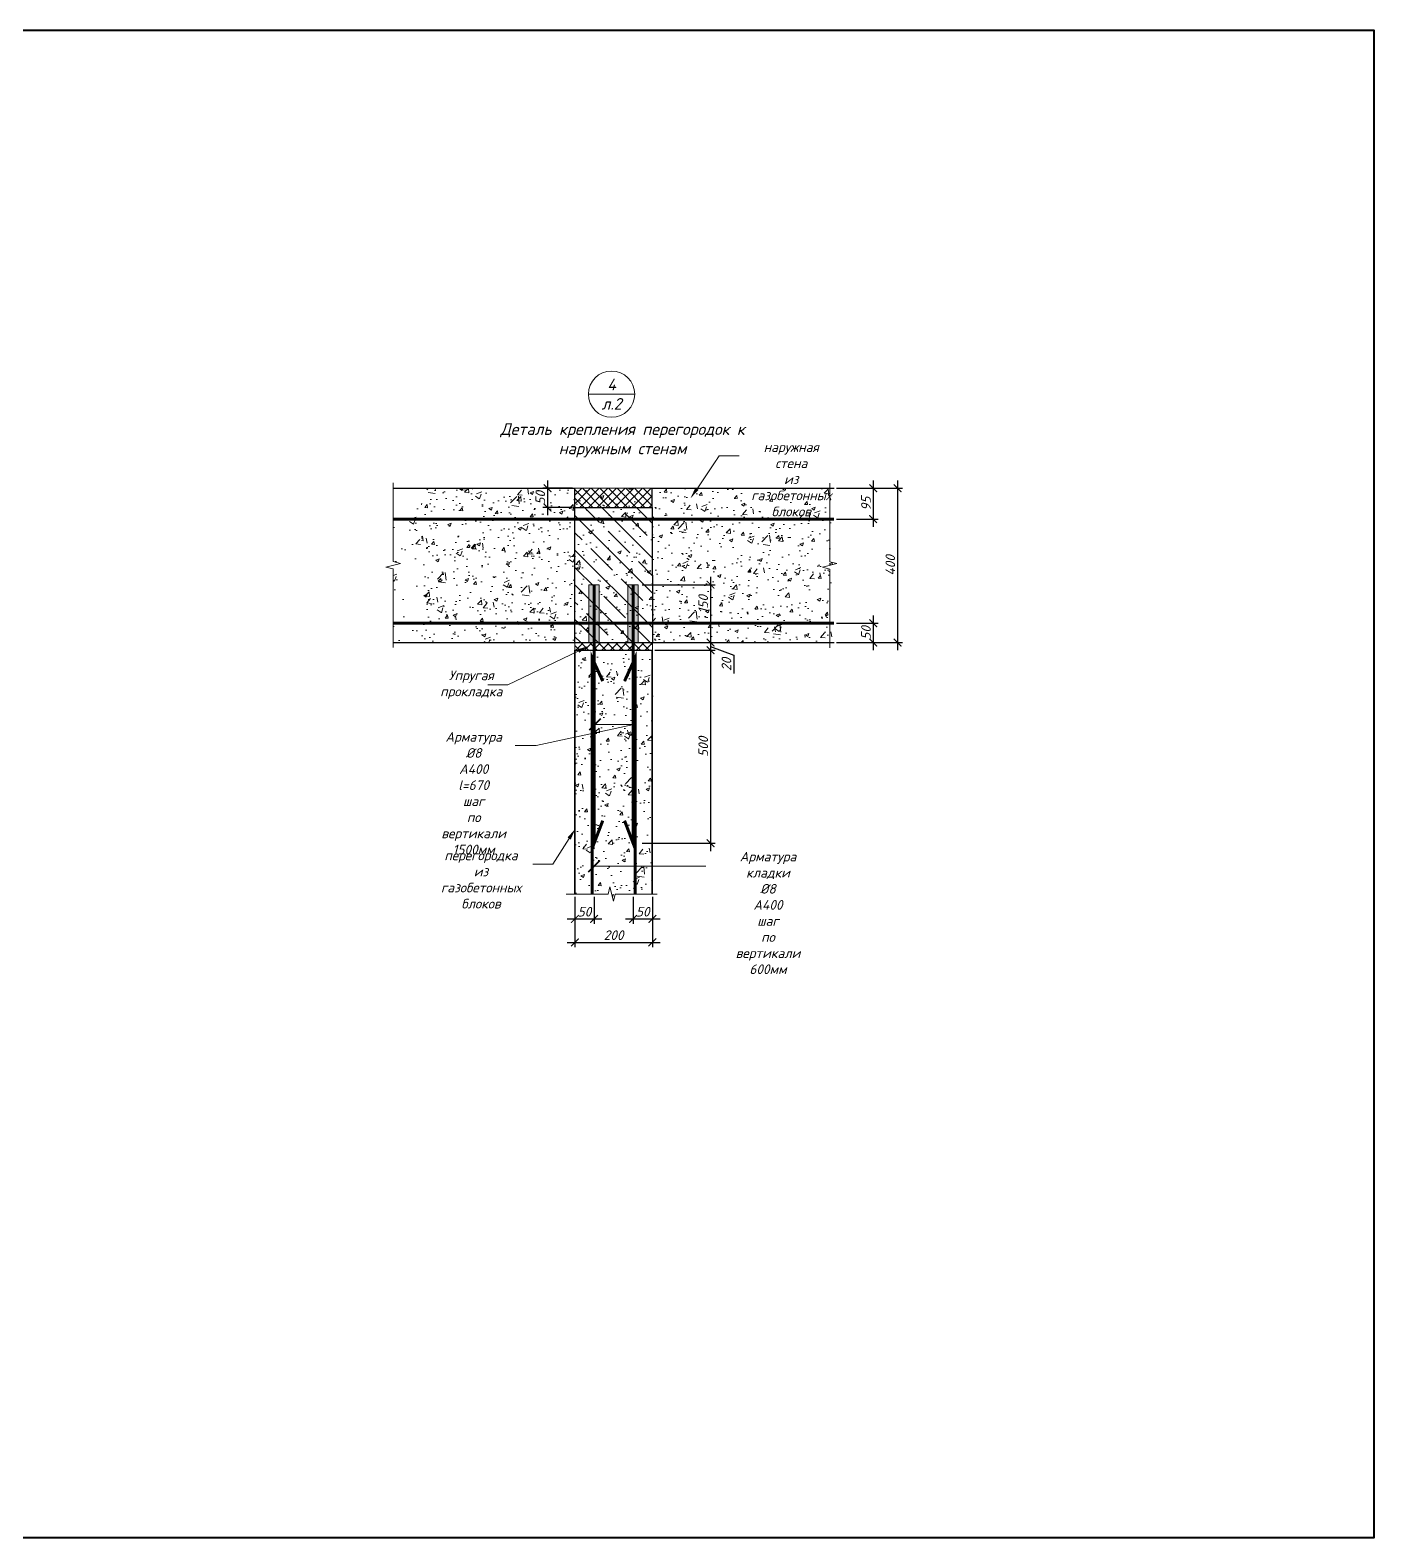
# Model space of a CAD drawing. Header units: millimetres. Extents: x -69292 to 68568, y 17750 to 120236.
# Drawn here: x 20837 to 24318, y 23614 to 27520 of the extents above; entities that cross this region are included whole.
import ezdxf
from ezdxf import colors
from ezdxf.entities.mleader import LeaderData, LeaderLine
from ezdxf.enums import TextEntityAlignment as Align
from ezdxf.math import Vec2, Vec3

# ---------------------------------------------------------------- set-up
doc = ezdxf.new("R2010")
doc.units = ezdxf.units.MM
doc.header["$PDMODE"] = 3
doc.layers.get('0').update_dxf_attribs({"lineweight": 5})
doc.layers.get('Defpoints').update_dxf_attribs({"lineweight": 0})
doc.layers.add('#Hatch', color=7, linetype='Continuous', lineweight=5, true_color=0x525252)
doc.layers.add('razmeru', color=7, linetype='Continuous', lineweight=13, true_color=0x000000)
for name, color, linetype, lineweight in [('#Выноски', 7, 'Continuous', 15), ('#Газобетон', 152, 'Continuous', 35), ('k_ Размеры', 7, 'Continuous', 15)]:
    doc.layers.add(name, color=color, linetype=linetype, lineweight=lineweight)
doc.styles.get("Standard").update_dxf_attribs({"font": 'arial.ttf'})
doc.styles.add('STEP PR', font='isocpeui.ttf')
doc.dimstyles.new('SPDS', dxfattribs={"dimscale": 10, "dimtxt": 2.5, "dimasz": 2, "dimexe": 1.25, "dimexo": 0.625, "dimtad": 1, "dimdec": 0, "dimrnd": 0.001, "dimtxsty": 'STEP PR', "dimblk": 'ARCHTICK', "dimcen": 2.5, "dimdle": 2, "dimclrd": 256, "dimclre": 256, "dimclrt": 7, "dimadec": 0, "dimazin": 2, "dimtfac": 0.75, "dimtdec": 0, "dimtmove": 1, "dimatfit": 3, "dimfxl": 1, "dimtolj": 1, "dimarcsym": 1})
pattern_1 = [(45, (-1131696.119, -8287766.432), (-11.22532015, 11.22532015), []), (135, (-1131696.119, -8287766.432), (-11.22532015, -11.22532015), [])]

# ---------------------------------------------------------------- blocks, each defined once
blk = doc.blocks.new('*U255')
at = {"color": 0, "linetype": 'ByBlock', "lineweight": -2}
blk.add_lwpolyline([(-6, 0), (6, 0)], dxfattribs=at)
blk.add_circle((0, 0), 6, dxfattribs=at)
for tag, p in [('Узел', (0, 2.5)), ('Лист', (0, -2.5))]:
    blk.add_attdef(tag, text='', height=3, dxfattribs=at).set_placement(p, align=Align.MIDDLE_CENTER)
blk = doc.blocks.new('_ArchTick')
at = {"color": 0, "linetype": 'ByBlock', "const_width": 0.15}
blk.add_lwpolyline([(-0.5, -0.5), (0.5, 0.5)], dxfattribs=at)
blk = doc.blocks.new('*D405')
at = {"layer": 'Defpoints', "color": 0, "transparency": 16777216}
for p in [(22416.2, 26083.6), (22448.9, 25933.6), (22599.5, 25933.6)]:
    blk.add_point(p, dxfattribs=at)
at = {"layer": 'k_ Размеры', "lineweight": -2, "transparency": 16777216}
for p, q in [((22599.5, 26103.6), (22599.5, 25913.6)), ((22422.5, 26083.6), (22612, 26083.6)), ((22455.2, 25933.6), (22612, 25933.6))]:
    blk.add_line(p, q, dxfattribs=at)
at = {"layer": 'k_ Размеры', "lineweight": -2, "transparency": 16777216, "xscale": 20, "yscale": 20, "zscale": 20}
for p, rotation in [((22599.5, 26083.6), 90), ((22599.5, 25933.6), 270)]:
    blk.add_blockref('_ArchTick', p, dxfattribs=dict(at, rotation=rotation))
at = {"layer": 'k_ Размеры', "color": 7, "transparency": 16777216, "insert": (22580.7, 26032.8), "char_height": 25, "attachment_point": 5, "rotation": 90, "style": 'STEP PR'}
blk.add_mtext('\\A1;150', dxfattribs=at)
blk = doc.blocks.new('*D398')
at = {"layer": 'Defpoints', "color": 0, "transparency": 16777216}
for p in [(22448.9, 25933.6), (22448.9, 25913.6), (22599.5, 25913.6)]:
    blk.add_point(p, dxfattribs=at)
at = {"layer": 'k_ Размеры', "lineweight": -2, "transparency": 16777216}
for p, q in [((22599.5, 25953.6), (22599.5, 25893.6)), ((22455.2, 25933.6), (22612, 25933.6)), ((22455.2, 25913.6), (22612, 25913.6)), ((22599.5, 25923.6), (22659.6, 25900.8)), ((22659.6, 25900.8), (22659.6, 25853.3))]:
    blk.add_line(p, q, dxfattribs=at)
at = {"layer": 'k_ Размеры', "lineweight": -2, "transparency": 16777216, "xscale": 20, "yscale": 20, "zscale": 20}
for p, rotation in [((22599.5, 25933.6), 90), ((22599.5, 25913.6), 270)]:
    blk.add_blockref('_ArchTick', p, dxfattribs=dict(at, rotation=rotation))
at = {"layer": 'k_ Размеры', "color": 7, "transparency": 16777216, "insert": (22640.8, 25877), "char_height": 25, "attachment_point": 5, "rotation": 90, "style": 'STEP PR'}
blk.add_mtext('\\A1;20', dxfattribs=at)
blk = doc.blocks.new('*D399')
at = {"layer": 'Defpoints', "color": 0, "transparency": 16777216}
for p in [(22448.9, 25913.6), (22416.2, 25413.6), (22599.5, 25413.6)]:
    blk.add_point(p, dxfattribs=at)
at = {"layer": 'k_ Размеры', "lineweight": -2, "transparency": 16777216}
for p, q in [((22455.2, 25913.6), (22612, 25913.6)), ((22599.5, 25933.6), (22599.5, 25393.6)), ((22422.5, 25413.6), (22612, 25413.6))]:
    blk.add_line(p, q, dxfattribs=at)
at = {"layer": 'k_ Размеры', "lineweight": -2, "transparency": 16777216, "xscale": 20, "yscale": 20, "zscale": 20}
for p, rotation in [((22599.5, 25913.6), 90), ((22599.5, 25413.6), 270)]:
    blk.add_blockref('_ArchTick', p, dxfattribs=dict(at, rotation=rotation))
at = {"layer": 'k_ Размеры', "color": 7, "transparency": 16777216, "insert": (22580.7, 25663.6), "char_height": 25, "attachment_point": 5, "rotation": 90, "style": 'STEP PR'}
blk.add_mtext('\\A1;500', dxfattribs=at)
blk = doc.blocks.new('*D400')
at = {"layer": 'Defpoints', "color": 0, "transparency": 16777216}
for p in [(22919.6, 26333.5), (22919.6, 26253.5), (23021, 26253.5)]:
    blk.add_point(p, dxfattribs=at)
at = {"layer": 'k_ Размеры', "lineweight": -2, "transparency": 16777216}
for p, q in [((22925.8, 26333.5), (23033.5, 26333.5)), ((23021, 26353.5), (23021, 26233.5)), ((22925.8, 26253.5), (23033.5, 26253.5))]:
    blk.add_line(p, q, dxfattribs=at)
at = {"layer": 'k_ Размеры', "lineweight": -2, "transparency": 16777216, "xscale": 20, "yscale": 20, "zscale": 20}
for p, rotation in [((23021, 26333.5), 90), ((23021, 26253.5), 270)]:
    blk.add_blockref('_ArchTick', p, dxfattribs=dict(at, rotation=rotation))
at = {"layer": 'k_ Размеры', "color": 7, "transparency": 16777216, "insert": (23002.3, 26293.5), "char_height": 25, "attachment_point": 5, "rotation": 90, "style": 'STEP PR'}
blk.add_mtext('\\A1;95', dxfattribs=at)
blk = doc.blocks.new('*D401')
at = {"layer": 'Defpoints', "color": 0, "transparency": 16777216}
for p in [(22919.6, 25983.6), (22919.6, 25933.6), (23021, 25933.6)]:
    blk.add_point(p, dxfattribs=at)
at = {"layer": 'k_ Размеры', "lineweight": -2, "transparency": 16777216}
for p, q in [((22925.8, 25983.6), (23033.5, 25983.6)), ((23021, 26003.6), (23021, 25913.6)), ((22925.8, 25933.6), (23033.5, 25933.6))]:
    blk.add_line(p, q, dxfattribs=at)
at = {"layer": 'k_ Размеры', "lineweight": -2, "transparency": 16777216, "xscale": 20, "yscale": 20, "zscale": 20}
for p, rotation in [((23021, 25983.6), 90), ((23021, 25933.6), 270)]:
    blk.add_blockref('_ArchTick', p, dxfattribs=dict(at, rotation=rotation))
at = {"layer": 'k_ Размеры', "color": 7, "transparency": 16777216, "insert": (23002.3, 25958.6), "char_height": 25, "attachment_point": 5, "rotation": 90, "style": 'STEP PR'}
blk.add_mtext('\\A1;50', dxfattribs=at)
blk = doc.blocks.new('*D406')
at = {"layer": 'Defpoints', "color": 0, "transparency": 16777216}
for p in [(22919.6, 26333.5), (22919.6, 25933.6), (23084.1, 25933.6)]:
    blk.add_point(p, dxfattribs=at)
at = {"layer": 'k_ Размеры', "lineweight": -2, "transparency": 16777216}
for p, q in [((22925.8, 26333.5), (23096.6, 26333.5)), ((23084.1, 26353.5), (23084.1, 25913.6)), ((22925.8, 25933.6), (23096.6, 25933.6))]:
    blk.add_line(p, q, dxfattribs=at)
at = {"layer": 'k_ Размеры', "lineweight": -2, "transparency": 16777216, "xscale": 20, "yscale": 20, "zscale": 20}
for p, rotation in [((23084.1, 26333.5), 90), ((23084.1, 25933.6), 270)]:
    blk.add_blockref('_ArchTick', p, dxfattribs=dict(at, rotation=rotation))
at = {"layer": 'k_ Размеры', "color": 7, "transparency": 16777216, "insert": (23065.4, 26133.6), "char_height": 25, "attachment_point": 5, "rotation": 90, "style": 'STEP PR'}
blk.add_mtext('\\A1;400', dxfattribs=at)
blk = doc.blocks.new('*D402')
at = {"layer": 'Defpoints', "color": 0, "transparency": 16777216}
for p in [(22248.2, 26333.5), (22177.4, 26283.6), (22248.2, 26283.6)]:
    blk.add_point(p, dxfattribs=at)
at = {"layer": 'k_ Размеры', "lineweight": -2, "transparency": 16777216}
for p, q in [((22241.9, 26333.5), (22164.9, 26333.5)), ((22177.4, 26353.5), (22177.4, 26263.6)), ((22241.9, 26283.6), (22164.9, 26283.6))]:
    blk.add_line(p, q, dxfattribs=at)
at = {"layer": 'k_ Размеры', "lineweight": -2, "transparency": 16777216, "xscale": 20, "yscale": 20, "zscale": 20}
for p, rotation in [((22177.4, 26333.5), 90), ((22177.4, 26283.6), 270)]:
    blk.add_blockref('_ArchTick', p, dxfattribs=dict(at, rotation=rotation))
at = {"layer": 'k_ Размеры', "color": 7, "transparency": 16777216, "insert": (22158.6, 26308.6), "char_height": 25, "attachment_point": 5, "rotation": 90, "style": 'STEP PR'}
blk.add_mtext('\\A1;50', dxfattribs=at)
blk = doc.blocks.new('*D403')
at = {"layer": 'Defpoints', "color": 0, "transparency": 16777216}
for p in [(22248.2, 25281.3), (22297.9, 25281.3), (22297.9, 25217.7)]:
    blk.add_point(p, dxfattribs=at)
at = {"layer": 'k_ Размеры', "lineweight": -2, "transparency": 16777216}
for p, q in [((22248.2, 25275), (22248.2, 25205.2)), ((22297.9, 25275), (22297.9, 25205.2)), ((22228.2, 25217.7), (22317.9, 25217.7))]:
    blk.add_line(p, q, dxfattribs=at)
at = {"layer": 'k_ Размеры', "lineweight": -2, "transparency": 16777216, "xscale": 20, "yscale": 20, "zscale": 20, "rotation": 180}
blk.add_blockref('_ArchTick', (22248.2, 25217.7), dxfattribs=at)
at = {"layer": 'k_ Размеры', "lineweight": -2, "transparency": 16777216, "xscale": 20, "yscale": 20, "zscale": 20}
blk.add_blockref('_ArchTick', (22297.9, 25217.7), dxfattribs=at)
at = {"layer": 'k_ Размеры', "color": 7, "transparency": 16777216, "insert": (22273, 25236.4), "char_height": 25, "attachment_point": 5, "style": 'STEP PR'}
blk.add_mtext('\\A1;50', dxfattribs=at)
blk = doc.blocks.new('*D404')
at = {"layer": 'Defpoints', "color": 0, "transparency": 16777216}
for p in [(22399.2, 25281.3), (22448.9, 25281.3), (22448.9, 25217.7)]:
    blk.add_point(p, dxfattribs=at)
at = {"layer": 'k_ Размеры', "lineweight": -2, "transparency": 16777216}
for p, q in [((22399.2, 25275), (22399.2, 25205.2)), ((22448.9, 25275), (22448.9, 25205.2)), ((22379.2, 25217.7), (22468.9, 25217.7))]:
    blk.add_line(p, q, dxfattribs=at)
at = {"layer": 'k_ Размеры', "lineweight": -2, "transparency": 16777216, "xscale": 20, "yscale": 20, "zscale": 20, "rotation": 180}
blk.add_blockref('_ArchTick', (22399.2, 25217.7), dxfattribs=at)
at = {"layer": 'k_ Размеры', "lineweight": -2, "transparency": 16777216, "xscale": 20, "yscale": 20, "zscale": 20}
blk.add_blockref('_ArchTick', (22448.9, 25217.7), dxfattribs=at)
at = {"layer": 'k_ Размеры', "color": 7, "transparency": 16777216, "insert": (22424.1, 25236.4), "char_height": 25, "attachment_point": 5, "style": 'STEP PR'}
blk.add_mtext('\\A1;50', dxfattribs=at)
blk = doc.blocks.new('*D407')
at = {"layer": 'Defpoints', "color": 0, "transparency": 16777216}
for p in [(22248.2, 25281.3), (22448.9, 25281.3), (22448.9, 25156.9)]:
    blk.add_point(p, dxfattribs=at)
at = {"layer": 'k_ Размеры', "lineweight": -2, "transparency": 16777216}
for p, q in [((22248.2, 25275), (22248.2, 25144.4)), ((22448.9, 25275), (22448.9, 25144.4)), ((22228.2, 25156.9), (22468.9, 25156.9))]:
    blk.add_line(p, q, dxfattribs=at)
at = {"layer": 'k_ Размеры', "lineweight": -2, "transparency": 16777216, "xscale": 20, "yscale": 20, "zscale": 20, "rotation": 180}
blk.add_blockref('_ArchTick', (22248.2, 25156.9), dxfattribs=at)
at = {"layer": 'k_ Размеры', "lineweight": -2, "transparency": 16777216, "xscale": 20, "yscale": 20, "zscale": 20}
blk.add_blockref('_ArchTick', (22448.9, 25156.9), dxfattribs=at)
at = {"layer": 'k_ Размеры', "color": 7, "transparency": 16777216, "insert": (22348.5, 25175.6), "char_height": 25, "attachment_point": 5, "style": 'STEP PR'}
blk.add_mtext('\\A1;200', dxfattribs=at)
blk = doc.blocks.new('*U66')
at = {"color": 0, "linetype": 'ByBlock', "lineweight": -2}
for p, q in [((13.58, 0), (13.9, 1.25)), ((13.9, 1.25), (14.52, -1.25)), ((13.58, 0), (0, 0)), ((14.52, -1.25), (14.83, 0)), ((28.42, 0), (14.83, 0))]:
    blk.add_line(p, q, dxfattribs=at)
blk = doc.blocks.new('*U203')
at = {"color": 0, "linetype": 'ByBlock', "lineweight": -2}
for p, q in [((7.24, 0), (7.55, 1.25)), ((7.55, 1.25), (8.18, -1.25)), ((7.24, 0), (0, 0)), ((8.18, -1.25), (8.49, 0)), ((15.73, 0), (8.49, 0))]:
    blk.add_line(p, q, dxfattribs=at)

msp = doc.modelspace()

# ---------------------------------------------------------------- hatches: boundary and pattern name
at = {"layer": '#Hatch'}
h = msp.add_hatch(dxfattribs=at)
h.set_pattern_fill('AR-CONC', color=256, scale=0.5)
h.paths.add_polyline_path([(22448.2, 25913.6), (22248.2, 25913.6), (22248.2, 25282.2), (22333.9, 25282.2), (22338.6, 25301), (22348, 25263.5), (22352.7, 25282.2), (22448.2, 25282.2)])
h.paths.add_polyline_path([(22908.4, 25933.6), (22908.4, 26124.1), (22889.6, 26128.8), (22927.1, 26138.2), (22908.4, 26142.9), (22908.4, 26333.6), (21850.5, 26333.6), (21850.5, 26143), (21869.2, 26138.3), (21831.7, 26129), (21850.5, 26124.3), (21850.5, 25933.6)])
at = {"layer": 'k_ Размеры'}
h = msp.add_hatch(dxfattribs=at)
h.set_pattern_fill('AR-CONC', color=256, scale=0.8)
h.set_pattern_definition([(50, (-1133621.72, -8287766.43), (145.7477352, -12.7512684), [15.24, -167.64]), (355, (-1133621.72, -8287766.43), (-28.1947371, 152.8454762), [12.192, -134.1124673]), (100.4514447, (-1133609.58, -8287767.5), (117.5529977, 140.0942015), [12.952007, -142.4721957]), (46.1842, (-1133621.72, -8287725.8), (216.8632327, -33.6338623), [22.86, -251.46]), (96.6355576, (-1133603.65, -8287728.6), (189.923307, 197.9408997), [19.4280185, -213.7084865]), (351.1841512, (-1133621.72, -8287725.8), (189.923307, 197.9408997), [18.2879737, -201.1677855]), (21, (-1133601.4, -8287735.95), (121.291513, -81.8121585), [15.24, -167.64]), (326, (-1133601.4, -8287735.95), (49.4416227, 147.350373), [12.192, -134.112]), (71.451445, (-1133591.3, -8287742.77), (170.7331354, 65.538215), [12.952007, -142.47195]), (37.5, (-1133621.723, -8287766.43), (2.4708826, 67.6440311), [0, -132.4864, 0, -136.144, 0, -134.62]), (7.5, (-1133621.72, -8287766.43), (53.45573, 80.14445985), [0, -77.6224, 0, -129.4384, 0, -51.308]), (327.5, (-1133667.037, -8287766.43), (108.47247613, -4.5829952), [0, -50.8, 0, -158.496, 0, -210.312]), (317.5, (-1133687.36, -8287766.43), (118.5033451, 20.3411928), [0, -66.04, 0, -105.2576, 0, -149.352])])
h.paths.add_polyline_path([(22448.9, 25913.6), (22248.2, 25913.6), (22248.2, 25281.3), (22338.5, 25281.3), (22343.5, 25301.3), (22353.5, 25261.3), (22358.5, 25281.3), (22448.9, 25281.3)])
h.paths.add_polyline_path([(22248.2, 26283.6), (22248.2, 26333.5), (21777.5, 26333.5), (21777.5, 26143.6), (21797.5, 26138.6), (21757.5, 26128.6), (21777.5, 26123.6), (21777.5, 25933.6), (22248.2, 25933.6)])
h.paths.add_polyline_path([(22919.6, 26123.6), (22899.6, 26128.6), (22939.6, 26138.6), (22919.6, 26143.6), (22919.6, 26333.5), (22448.2, 26333.5), (22448.2, 26283.6), (22448.9, 25933.6), (22919.6, 25933.6)])
at = {"layer": 'razmeru', "ltscale": 0.1}
h = msp.add_hatch(dxfattribs=at)
h.set_pattern_fill('AR-SAND', color=256, scale=3)
h.set_pattern_definition([(37.5, (-1133621.72, -8287766.43), (-4.8000939, 146.8239712), [0, -115.824, 0, -129.54, 0, -123.825]), (7.5, (-1133621.72, -8287766.43), (134.856985, 215.04753), [0, -62.484, 0, -104.394, 0, -40.005]), (327.5, (-1133715.45, -8287766.43), (237.297711, 0.4311554), [0, -38.1, 0, -137.16, 0, -179.07]), (317.5, (-1133715.45, -8287766.43), (229.0669357, 66.878797), [0, -19.05, 0, -89.916, 0, -102.87])])
h.paths.add_polyline_path([(22448.9, 25913.6), (22248.2, 25913.6), (22248.2, 25281.3), (22338.5, 25281.3), (22343.5, 25301.3), (22353.5, 25261.3), (22358.5, 25281.3), (22448.9, 25281.3)])
h.paths.add_polyline_path([(22248.2, 26283.6), (22248.2, 26333.5), (21777.5, 26333.5), (21777.5, 26143.6), (21797.5, 26138.6), (21757.5, 26128.6), (21777.5, 26123.6), (21777.5, 25933.6), (22248.2, 25933.6)])
h.paths.add_polyline_path([(22919.6, 26123.6), (22899.6, 26128.6), (22939.6, 26138.6), (22919.6, 26143.6), (22919.6, 26333.5), (22448.2, 26333.5), (22448.2, 26283.6), (22448.9, 25933.6), (22919.6, 25933.6)])
at = {"layer": 'razmeru', "ltscale": 0.4}
h = msp.add_hatch(dxfattribs=at)
h.set_pattern_fill('ANSI37', color=250, scale=5)
h.set_pattern_definition(pattern_1)
h.paths.add_polyline_path([(22448.2, 26333.5), (22248.2, 26333.5), (22248.2, 26283.6), (22448.2, 26283.6)])
at = {"layer": 'razmeru', "ltscale": 0.1}
h = msp.add_hatch(dxfattribs=at)
h.set_pattern_fill('ANSI35', color=250, scale=10, angle=90)
h.set_pattern_definition([(135, (-1131696.12, -8287766.43), (-44.9012806, -44.9012806), []), (135, (-1131696.12, -8287721.53), (-44.9012806, -44.9012806), [79.375, -15.875, 0, -15.875])])
h.paths.add_polyline_path([(22448.2, 26283.6), (22248.2, 26283.6), (22248.2, 26253.5), (22448.2, 26253.5)])
h.paths.add_polyline_path([(22448.2, 26253.5), (22248.2, 26253.5), (22248.2, 25983.6), (22448.8, 25983.6)])
h.paths.add_polyline_path([(22416.2, 25983.6), (22280.9, 25983.6), (22280.9, 25933.6), (22416.2, 25933.6)])
h.paths.add_polyline_path([(22280.9, 25983.6), (22248.2, 25983.6), (22248.2, 25933.6), (22280.9, 25933.6)])
h.paths.add_polyline_path([(22448.8, 25983.6), (22416.2, 25983.6), (22416.2, 25933.6), (22448.9, 25933.6)])
at = {"layer": 'razmeru', "ltscale": 0.1, "true_color": 0xd9d9d9}
h = msp.add_hatch(color=254, dxfattribs=at)
h.dxf.hatch_style = 1
h.paths.add_polyline_path([(22297.9, 26083.6), (22284.1, 26083.6), (22284.1, 25983.6), (22297.9, 25983.6)])
h.paths.add_polyline_path([(22311.2, 26083.6), (22297.9, 26083.6), (22297.9, 25983.6), (22311.2, 25983.6)])
h.paths.add_polyline_path([(22311.2, 25983.6), (22297.9, 25983.6), (22297.9, 25933.6), (22311.2, 25933.6)])
h.paths.add_polyline_path([(22297.9, 25983.6), (22284.1, 25983.6), (22284.1, 25933.6), (22297.9, 25933.6)])
h = msp.add_hatch(color=254, dxfattribs=at)
h.dxf.hatch_style = 1
h.paths.add_polyline_path([(22399.2, 26083.6), (22385.4, 26083.6), (22385.4, 25983.6), (22399.2, 25983.6)])
h.paths.add_polyline_path([(22412.5, 26083.6), (22399.2, 26083.6), (22399.2, 25983.6), (22412.5, 25983.6)])
h.paths.add_polyline_path([(22412.5, 25983.6), (22399.2, 25983.6), (22399.2, 25933.6), (22412.5, 25933.6)])
h.paths.add_polyline_path([(22399.2, 25983.6), (22385.4, 25983.6), (22385.4, 25933.6), (22399.2, 25933.6)])
at = {"layer": 'razmeru', "ltscale": 0.4}
h = msp.add_hatch(dxfattribs=at)
h.set_pattern_fill('ANSI37', color=250, scale=5)
h.set_pattern_definition(pattern_1)
h.paths.add_polyline_path([(22280.9, 25933.6), (22248.2, 25933.6), (22248.2, 25913.6), (22280.9, 25913.6)])
h.paths.add_polyline_path([(22416.2, 25933.6), (22280.9, 25933.6), (22280.9, 25913.6), (22416.2, 25913.6)])
h.paths.add_polyline_path([(22448.9, 25933.6), (22416.2, 25933.6), (22416.2, 25913.6), (22448.9, 25913.6)])

# ---------------------------------------------------------------- linework, layer by layer
at = {"layer": '#Газобетон'}
for points in [[(22248.2, 25913.6), (22248.2, 25282.2)], [(22448.2, 25913.6), (22448.2, 25282.2)]]:
    msp.add_lwpolyline(points, dxfattribs=at)
at = {"color": 3, "lineweight": 40}
msp.add_lwpolyline([(13722.6, 27520.1), (24318.1, 27520.1), (24318.1, 23614.4), (13722.6, 23614.4)], close=True, dxfattribs=at)
at = {"layer": 'razmeru', "lineweight": 30, "ltscale": 0.4}
for p, q in [((21777.5, 26333.5), (22248.2, 26333.5)), ((22248.2, 26283.6), (22248.2, 26333.5)), ((22448.2, 26333.5), (22919.6, 26333.5)), ((22448.2, 26283.6), (22448.2, 26333.5)), ((21777.5, 25933.6), (22919.6, 25933.6)), ((22248.2, 25913.6), (22448.9, 25913.6))]:
    msp.add_line(p, q, dxfattribs=at)
at = {"layer": 'razmeru', "ltscale": 0.1}
msp.add_line((22248.2, 26333.5), (22448.2, 26333.5), dxfattribs=at)
at = {"layer": 'razmeru', "ltscale": 0.4}
for p, q in [((22248.2, 25913.6), (22248.2, 25933.6)), ((22448.9, 25913.6), (22448.9, 25933.6))]:
    msp.add_line(p, q, dxfattribs=at)
at = {"layer": 'razmeru', "color": 1, "ltscale": 0.4, "const_width": 8}
for points in [[(21777.5, 26253.5), (22919.6, 26253.5)], [(22297.9, 26083.6), (22297.9, 25413.6), (22320.3, 25472.3)], [(22399.2, 26083.6), (22399.2, 25413.6), (22376.8, 25472.3)], [(21777.5, 25983.6), (22919.6, 25983.6)]]:
    msp.add_lwpolyline(points, dxfattribs=at)
at = {"layer": 'razmeru', "lineweight": 30, "ltscale": 0.4}
msp.add_lwpolyline([(22248.2, 25933.6), (22248.2, 26283.6), (22448.2, 26283.6), (22448.9, 25933.6)], dxfattribs=at)
at = {"layer": 'razmeru', "ltscale": 0.1}
for points in [[(22284.1, 25933.6), (22284.1, 26083.6), (22311.2, 26083.6), (22311.2, 25933.6)], [(22385.4, 25933.6), (22385.4, 26083.6), (22412.5, 26083.6), (22412.5, 25933.6)]]:
    msp.add_lwpolyline(points, dxfattribs=at)
at = {"layer": 'razmeru', "color": 252, "ltscale": 0.1, "true_color": 0x8f8f8f, "const_width": 8}
for points in [[(22292.9, 25281.3), (22292.9, 25893.6), (22320.3, 25833.8)], [(22404.2, 25281.3), (22404.2, 25893.6), (22376.8, 25833.8)]]:
    msp.add_lwpolyline(points, dxfattribs=at)

# ---------------------------------------------------------------- block references
ref = msp.add_blockref('*U255', (22343.2, 26577.1), dxfattribs=dict(xscale=10, yscale=10, zscale=10))
ref.add_attrib('Узел', '4', dxfattribs={"color": 0, "linetype": 'ByBlock', "lineweight": -2, "height": 30, "style": 'STEP PR'}).set_placement((22343.2, 26602.1), align=Align.MIDDLE_CENTER)
ref.add_attrib('Лист', 'л.2', dxfattribs={"color": 0, "linetype": 'ByBlock', "lineweight": -2, "height": 30, "style": 'STEP PR'}).set_placement((22343.2, 26552.1), align=Align.MIDDLE_CENTER)
at = {"xscale": -15, "yscale": -15, "zscale": -15, "rotation": 90}
for p in [(21777.5, 26347.1), (22908.4, 26346.6)]:
    msp.add_blockref('*U66', p, dxfattribs=at)
at = {"xscale": -15, "yscale": -15, "zscale": -15}
msp.add_blockref('*U203', (22461.3, 25282.2), dxfattribs=at)

# ---------------------------------------------------------------- dimensions: what is measured, and where the dimension line sits
at = {"layer": 'k_ Размеры'}
for base, p1, p2, picture, middle in [((22177.4, 26283.6), (22248.2, 26333.5), (22248.2, 26283.6), '*D402', (22158.6, 26308.6)), ((23021, 25933.6), (22919.6, 25983.6), (22919.6, 25933.6), '*D401', (23002.3, 25958.6)), ((22599.5, 25413.6), (22448.9, 25913.6), (22416.2, 25413.6), '*D399', (22580.7, 25663.6))]:
    dim = msp.add_linear_dim(base=base, p1=p1, p2=p2, angle=90, dimstyle='SPDS', dxfattribs=at)
    dim.commit()
    dim.dimension.update_dxf_attribs({"geometry": picture, "text_midpoint": middle})
for base, p2, text, picture, middle in [((23021, 26253.5), (22919.6, 26253.5), '95', '*D400', (23002.3, 26293.5)), ((23084.1, 25933.6), (22919.6, 25933.6), '400', '*D406', (23065.4, 26133.6))]:
    dim = msp.add_linear_dim(base=base, p1=(22919.6, 26333.5), p2=p2, angle=90, text=text, dimstyle='SPDS', dxfattribs=at)
    dim.commit()
    dim.dimension.update_dxf_attribs({"geometry": picture, "text_midpoint": middle})
for base, p1, p2, picture, middle in [((22599.5, 25933.6), (22416.2, 26083.6), (22448.9, 25933.6), '*D405', (22599.5, 26032.8)), ((22599.5, 25913.6), (22448.9, 25933.6), (22448.9, 25913.6), '*D398', (22659.6, 25894.5))]:
    dim = msp.add_linear_dim(base=base, p1=p1, p2=p2, angle=90, dimstyle='SPDS', dxfattribs=at)
    dim.commit()
    dim.dimension.update_dxf_attribs({"geometry": picture, "text_midpoint": middle, "dimtype": 160})
for base, p1, p2, picture, middle in [((22297.9, 25217.7), (22248.2, 25281.3), (22297.9, 25281.3), '*D403', (22273, 25236.4)), ((22448.9, 25217.7), (22399.2, 25281.3), (22448.9, 25281.3), '*D404', (22424.1, 25236.4))]:
    dim = msp.add_linear_dim(base=base, p1=p1, p2=p2, dimstyle='SPDS', dxfattribs=at)
    dim.commit()
    dim.dimension.update_dxf_attribs({"geometry": picture, "text_midpoint": middle})
dim = msp.add_linear_dim(base=(22448.9, 25156.9), p1=(22248.2, 25281.3), p2=(22448.9, 25281.3), text='200', dimstyle='SPDS', dxfattribs=at)
dim.commit()
dim.dimension.update_dxf_attribs({"geometry": '*D407', "text_midpoint": (22348.5, 25175.6)})

# ---------------------------------------------------------------- leaders
at = {"layer": '#Выноски'}
ml = msp.add_multileader_mtext('Standard', dxfattribs=at)
ml.set_content('{\\H0.83333x;Упругая\\Pпрокладка}', color=256, style='STEP PR')
ml.set_leader_properties(color=256, linetype='ByLayer', lineweight=-1)
ml.build(insert=Vec2(0, 0))
ml.multileader.update_dxf_attribs({"text_left_attachment_type": 6, "text_right_attachment_type": 6, "dogleg_length": 0, "arrow_head_size": 30, "scale": 0.1})
ctx = ml.context
ctx.base_point, ctx.scale, ctx.char_height, ctx.arrow_head_size, ctx.landing_gap_size, ctx.plane_origin = Vec3(21884.9, 25823.7), 0.1, 30, 30, 12.5, Vec3(24979.4, 24181.2)
ctx.left_attachment, ctx.right_attachment, ctx.text_align_type = 6, 6, 1
notes = []
notes.append((ctx, [(1, (1, 1, 0), (22074.5, 25823.7), (-1, 0), 0, [(0, [(22284.1, 25924.6)], 0, [])])]))
ctx.mtext.insert, ctx.mtext.rotation, ctx.mtext.width, ctx.mtext.alignment, ctx.mtext.flow_direction = Vec3(21979.7, 25861.2), 6.283185, 388.364, 2, 5
ml = msp.add_multileader_mtext('Standard', dxfattribs=at)
ml.set_content('{\\H0.83333x;Арматура \\P%%C8 А400  l=670\\Pшаг по вертикали 1500мм}', color=256, style='STEP PR')
ml.set_leader_properties(color=256, linetype='ByLayer', lineweight=-1)
ml.set_arrow_properties(name='ARCHTICK')
ml.build(insert=Vec2(0, 0))
ml.multileader.update_dxf_attribs({"text_left_attachment_type": 6, "text_right_attachment_type": 6, "dogleg_length": 0, "arrow_head_size": 30, "scale": 0.1})
ctx = ml.context
ctx.base_point, ctx.scale, ctx.char_height, ctx.arrow_head_size, ctx.landing_gap_size, ctx.plane_origin = Vec3(21824.3, 25666.8), 0.1, 30, 30, 12.5, Vec3(24831.1, 24883.3)
ctx.left_attachment, ctx.right_attachment, ctx.text_align_type = 6, 6, 1
notes.append((ctx, [(1, (1, 1, 0), (22147.6, 25666.8), (-1, 0), 0, [(0, [(22300.2, 25721.7), (22401, 25721.7)], 0, [])])]))
ctx.mtext.insert, ctx.mtext.rotation, ctx.mtext.width, ctx.mtext.alignment, ctx.mtext.flow_direction = Vec3(21985.9, 25701.8), 6.283185, 408.712, 2, 5
ml = msp.add_multileader_mtext('Standard', dxfattribs=at)
ml.set_content('{\\H0.83333x;перегородка из газобетонных блоков}', color=256, style='STEP PR')
ml.set_leader_properties(color=256, linetype='ByLayer', lineweight=-1)
ml.build(insert=Vec2(0, 0))
ml.multileader.update_dxf_attribs({"text_left_attachment_type": 6, "text_right_attachment_type": 6, "dogleg_length": 0, "arrow_head_size": 30, "scale": 0.1})
ctx = ml.context
ctx.base_point, ctx.scale, ctx.char_height, ctx.arrow_head_size, ctx.landing_gap_size, ctx.plane_origin = Vec3(21818.5, 25359.7), 0.1, 30, 30, 12.5, Vec3(25502.3, 24115.2)
ctx.left_attachment, ctx.right_attachment, ctx.text_align_type = 6, 6, 1
notes.append((ctx, [(1, (1, 1, 0), (22191.2, 25359.7), (-1, 0), 0, [(0, [(22249.4, 25451.3)], 0, [])])]))
ctx.mtext.insert, ctx.mtext.rotation, ctx.mtext.width, ctx.mtext.alignment, ctx.mtext.flow_direction = Vec3(22004.9, 25394.7), 6.283185, 388.364, 2, 5
ml = msp.add_multileader_mtext('Standard', dxfattribs=at)
ml.set_content('{\\H0.83333x;Арматура кладки\\P%%C8 А400 \\Pшаг по вертикали 600мм}', color=256, style='STEP PR')
ml.set_leader_properties(color=256, linetype='ByLayer', lineweight=-1)
ml.set_arrow_properties(name='ARCHTICK')
ml.build(insert=Vec2(0, 0))
ml.multileader.update_dxf_attribs({"text_left_attachment_type": 6, "text_right_attachment_type": 6, "dogleg_length": 0, "arrow_head_size": 30, "scale": 0.1})
ctx = ml.context
ctx.base_point, ctx.scale, ctx.char_height, ctx.arrow_head_size, ctx.landing_gap_size, ctx.plane_origin = Vec3(22530.2, 25354.1), 0.1, 30, 30, 12.5, Vec3(25406.3, 24582.4)
ctx.left_attachment, ctx.right_attachment, ctx.text_align_type = 6, 6, 1
notes.append((ctx, [(0, (1, 1, 0), (22530.2, 25354.1), (1, 0), 0, [(0, [(22298, 25354.1), (22398.2, 25354.1)], 0, [])])]))
ctx.mtext.insert, ctx.mtext.rotation, ctx.mtext.width, ctx.mtext.defined_height, ctx.mtext.alignment, ctx.mtext.flow_direction = Vec3(22748.4, 25391.6), 6.283185, 445.167, 220, 2, 5
ml = msp.add_multileader_mtext('Standard', dxfattribs=at)
ml.set_content('{\\H0.83333x;Арматура кладки\\P%%C8 А400 \\Pшаг по вертикали 600мм}', color=256, style='STEP PR')
ml.set_leader_properties(color=256, linetype='ByLayer', lineweight=-1)
ml.set_arrow_properties(name='ARCHTICK')
ml.build(insert=Vec2(0, 0))
ml.multileader.update_dxf_attribs({"text_left_attachment_type": 6, "text_right_attachment_type": 6, "dogleg_length": 0, "arrow_head_size": 30, "scale": 0.1})
ctx = ml.context
ctx.base_point, ctx.scale, ctx.char_height, ctx.arrow_head_size, ctx.landing_gap_size, ctx.plane_origin = Vec3(22530.2, 25354.1), 0.1, 30, 30, 12.5, Vec3(25406.3, 24582.4)
ctx.left_attachment, ctx.right_attachment, ctx.text_align_type = 6, 6, 1
notes.append((ctx, [(0, (1, 1, 0), (22530.2, 25354.1), (1, 0), 0, [(0, [(22298, 25354.1), (22398.2, 25354.1)], 0, [])])]))
ctx.mtext.insert, ctx.mtext.rotation, ctx.mtext.width, ctx.mtext.defined_height, ctx.mtext.alignment, ctx.mtext.flow_direction = Vec3(22748.4, 25391.6), 6.283185, 445.167, 220, 2, 5
for ctx, leaders in notes:
    for number, flags, end, landing, length, lines in leaders:
        leader = LeaderData()
        leader.index, (leader.has_last_leader_line, leader.has_dogleg_vector, leader.attachment_direction) = number, flags
        leader.last_leader_point, leader.dogleg_vector, leader.dogleg_length = Vec3(end), Vec3(landing), length
        for number, points, colour, breaks in lines:
            line = LeaderLine()
            line.index, line.vertices, line.color, line.breaks = number, Vec3.list(points), colors.encode_raw_color(colour), breaks
            leader.lines.append(line)
        ctx.leaders.append(leader)

# ---------------------------------------------------------------- next in the draw order: texts
at = {"layer": '#Выноски', "insert": (22371.7, 26501.5), "char_height": 30, "width": 762.52, "attachment_point": 2, "style": 'STEP PR', "bg_fill": 2}
msp.add_mtext('Деталь крепления перегородок к наружным стенам', dxfattribs=at)

# ---------------------------------------------------------------- next in the draw order: leaders
at = {"layer": '#Выноски'}
ml = msp.add_multileader_mtext('Standard', dxfattribs=at)
ml.set_content('{\\H0.83333x;наружная стена из газобетонных блоков}', color=256, style='STEP PR')
ml.set_leader_properties(color=256, linetype='ByLayer', lineweight=-1)
ml.build(insert=Vec2(0, 0))
ml.multileader.update_dxf_attribs({"text_left_attachment_type": 6, "text_right_attachment_type": 6, "dogleg_length": 0, "arrow_head_size": 30, "scale": 0.1})
ctx = ml.context
ctx.base_point, ctx.scale, ctx.char_height, ctx.arrow_head_size, ctx.landing_gap_size, ctx.plane_origin = Vec3(22622.3, 26417.4), 0.1, 30, 30, 12.5, Vec3(25628.7, 25002.1)
ctx.left_attachment, ctx.right_attachment, ctx.text_align_type = 6, 6, 1
notes = []
notes.append((ctx, [(0, (1, 1, 0), (22622.3, 26417.4), (1, 0), 0, [(0, [(22547.7, 26307.3)], 0, [])])]))
ctx.mtext.insert, ctx.mtext.rotation, ctx.mtext.width, ctx.mtext.alignment, ctx.mtext.flow_direction = Vec3(22808.7, 26452.4), 6.283185, 388.364, 2, 5
for ctx, leaders in notes:
    for number, flags, end, landing, length, lines in leaders:
        leader = LeaderData()
        leader.index, (leader.has_last_leader_line, leader.has_dogleg_vector, leader.attachment_direction) = number, flags
        leader.last_leader_point, leader.dogleg_vector, leader.dogleg_length = Vec3(end), Vec3(landing), length
        for number, points, colour, breaks in lines:
            line = LeaderLine()
            line.index, line.vertices, line.color, line.breaks = number, Vec3.list(points), colors.encode_raw_color(colour), breaks
            leader.lines.append(line)
        ctx.leaders.append(leader)

doc.saveas('drawing.dxf')
